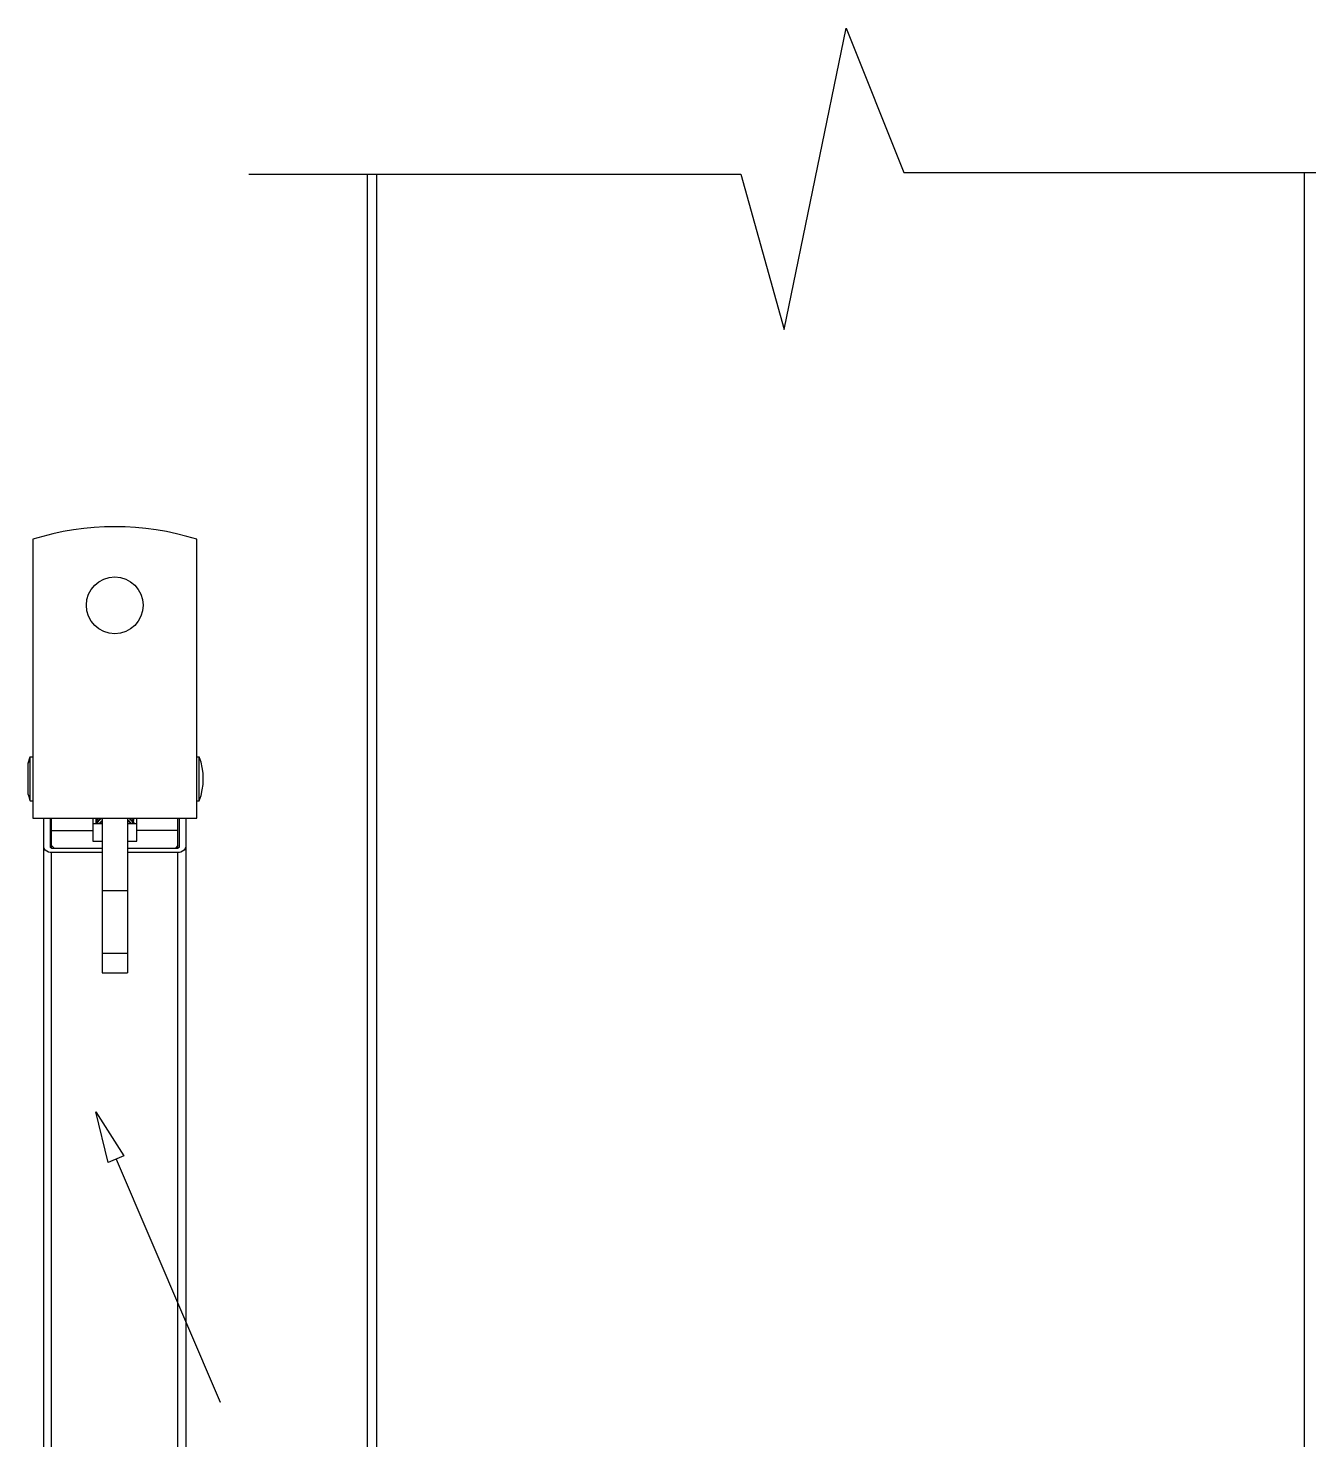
# Model space of a CAD drawing. Extents: x 69728788 to 150676229, y 20327566 to 43663798.
# Drawn here: x 75456028 to 75457876, y 20748853 to 20750891 of the extents above; entities that cross this region are included whole.
import ezdxf

# ---------------------------------------------------------------- set-up
doc = ezdxf.new("R2010")
doc.units = 0
doc.header["$LTSCALE"] = 1000
doc.header["$MEASUREMENT"] = 0
doc.layers.get('0').update_dxf_attribs({"linetype": 'CONTINUOUS'})
doc.layers.add('02___PRT_ALL_AXES', color=7, linetype='CONTINUOUS')

msp = doc.modelspace()

# ---------------------------------------------------------------- linework, layer by layer
at = {"color": 7, "linetype": 'Continuous'}
for p, q in [((75456346.3, 20750680.2), (75457056.7, 20750680.2)), ((75456517.3, 20750680.2), (75456517.3, 20747039.9)), ((75456530.9, 20750680.2), (75456530.9, 20747039.9)), ((75457291.8, 20750682.5), (75458002.1, 20750682.5)), ((75457869.6, 20750682.5), (75457869.6, 20747039.9)), ((75456034.6, 20750153), (75456034.6, 20749750.4)), ((75456271.4, 20749750.4), (75456271.4, 20750153)), ((75456031, 20749839.2), (75456034.6, 20749839.2)), ((75456271.4, 20749839.2), (75456275, 20749839.2)), ((75456031, 20749775.5), (75456034.6, 20749775.5)), ((75456271.4, 20749775.5), (75456275, 20749775.5)), ((75456034.6, 20749750.4), (75456271.4, 20749750.4)), ((75456050.5, 20748230.7), (75456050.5, 20749750.4)), ((75456059.6, 20749750.4), (75456059.6, 20749709)), ((75456061.9, 20749707.4), (75456061.9, 20749750.4)), ((75456121.1, 20749750.4), (75456121.1, 20749717.4)), ((75456134.8, 20749750.4), (75456134.8, 20749527.1)), ((75456171.2, 20749750.4), (75456171.2, 20749527.1)), ((75456171.3, 20749742.9), (75456171.3, 20749742.9)), ((75456184.9, 20749717.4), (75456184.9, 20749750.4)), ((75456244.1, 20749707.4), (75456244.1, 20749750.4)), ((75456246.3, 20749709), (75456246.3, 20749750.4)), ((75456255.4, 20749750.4), (75456255.4, 20748230.7)), ((75456061.9, 20749732.6), (75456121.1, 20749732.6)), ((75456244.1, 20749732.6), (75456184.9, 20749732.6)), ((75456061.9, 20749707.4), (75456134.8, 20749707.4)), ((75456171.2, 20749707.4), (75456244.1, 20749707.4)), ((75456061.9, 20748229), (75456061.9, 20749701)), ((75456134.8, 20749701), (75456061.9, 20749701)), ((75456244.1, 20749701), (75456171.2, 20749701)), ((75456244.1, 20748229), (75456244.1, 20749701)), ((75456134.8, 20749646), (75456171.2, 20749646)), ((75456134.8, 20749555.8), (75456171.2, 20749555.8)), ((75456134.8, 20749527.1), (75456171.2, 20749527.1))]:
    msp.add_line(p, q, dxfattribs=at)
at = {"color": 0}
for points in [[(75457119.1, 20750456), (75457208.9, 20750890.8)], [(75457208.9, 20750890.8), (75457291.8, 20750682.5)], [(75457056.7, 20750680.2), (75457119.1, 20750456)]]:
    msp.add_lwpolyline(points, dxfattribs=at)
at = {"color": 7, "linetype": 'Continuous'}
for points in [[(75456059.6, 20749709), (75456059.8, 20749708.4), (75456060.3, 20749707.9), (75456061.1, 20749707.6), (75456061.9, 20749707.4)], [(75456244.1, 20749707.4), (75456244.9, 20749707.6), (75456245.7, 20749707.9), (75456246.2, 20749708.4), (75456246.3, 20749709)]]:
    msp.add_lwpolyline(points, dxfattribs=at)
at = {"color": 4}
msp.add_lwpolyline([(75456143.5, 20749253.2), (75456125.6, 20749326.5), (75456166.3, 20749262.9)], close=True, dxfattribs=at)
msp.add_lwpolyline([(75456154.9, 20749258.1), (75456305, 20748907.3)], dxfattribs=at)
at = {"color": 4, "extrusion": (0, 1, 0), "elevation": 20748907.3}
msp.add_lwpolyline([(-75456305, 0), (-75456304.8, 0)], dxfattribs=at)
at = {"color": 7, "linetype": 'Continuous'}
for centre, radius, start, end in [((75456153, 20749776.7), 394.5, 72.5364, 107.4636), ((75456140.4, 20749750), 14.7, 178.3603, 179.9995), ((75456140.5, 20749750), 14.8, 180.0173, 187.5323), ((75456140.5, 20749746.1), 14.8, 172.4831, 179.9829), ((75456140.6, 20749745.2), 15, 170.629, 176.2824), ((75456140.4, 20749745.2), 14.8, 176.2903, 179.9967), ((75456140.5, 20749745.2), 14.8, 180.0172, 187.5235), ((75456140.9, 20749746.1), 15.2, 165.7648, 172.4748), ((75456140.9, 20749741.3), 15.2, 165.7644, 172.4657), ((75456140.6, 20749741.3), 15, 172.4824, 173.9962), ((75456141.1, 20749745.1), 15.4, 162.4874, 170.6013), ((75456141.1, 20749740.2), 15.4, 162.4837, 170.2332), ((75456141.2, 20749746), 15.5, 163.4415, 165.7729), ((75456141.2, 20749741.2), 15.6, 162.5052, 165.7688), ((75456141.6, 20749744.9), 16, 159.7302, 162.506), ((75456149.8, 20749724.3), 27, 124.0244, 124.6459), ((75456158.1, 20749724.8), 25.6, 58.2813, 59.0616), ((75456167, 20749743.6), 13.3, 15.3229, 16.4114), ((75456167.3, 20749743.7), 13.1, 8.8281, 15.3359), ((75456167.4, 20749747.6), 12.9, 4.3664, 12.8789), ((75456167.6, 20749748.5), 12.7, 0.024, 8.5353), ((75456167.6, 20749747.6), 12.7, 351.1841, 359.9741), ((75456167.6, 20749743.7), 12.7, 0.0261, 8.822), ((75456167.7, 20749747.6), 12.6, 0.0047, 4.3398), ((75456167.7, 20749742.8), 12.6, 0.4275, 4.3388)]:
    msp.add_arc(centre, radius, start, end, dxfattribs=at)
for points in [[(75456128.7, 20749750.5), (75456127.7, 20749749), (75456126.9, 20749747.5), (75456126.4, 20749745.8)], [(75456126.4, 20749744.9), (75456127, 20749746.9), (75456128.1, 20749748.8), (75456129.4, 20749750.4)], [(75456134.5, 20749746.5), (75456133, 20749745.4), (75456131.5, 20749744.2), (75456130.3, 20749742.9)], [(75456131.3, 20749742.9), (75456132.3, 20749743.9), (75456133.5, 20749744.9), (75456134.7, 20749745.7)], [(75456179.8, 20749747.4), (75456179.5, 20749748.4), (75456179, 20749749.5), (75456178.5, 20749750.4)]]:
    msp.add_open_spline(points, degree=3, dxfattribs=at)
for points, knots in [([(75456133.3, 20749750.5), (75456132.6, 20749749.9), (75456130.1, 20749747.8), (75456128.1, 20749745.1), (75456127.1, 20749742.9)], [0, 0, 0, 0, 0.264129, 1, 1, 1, 1]), ([(75456127.6, 20749742.9), (75456127.9, 20749743.6), (75456129.8, 20749746.6), (75456132.5, 20749749), (75456134.7, 20749750.5)], [0, 0, 0, 0, 0.237509, 1, 1, 1, 1]), ([(75456177, 20749742.9), (75456176.6, 20749743.4), (75456175, 20749745.2), (75456172.9, 20749746.8), (75456171.3, 20749747.8)], [0, 0, 0, 0, 0.238298, 1, 1, 1, 1]), ([(75456171.6, 20749746.6), (75456172, 20749746.3), (75456173.7, 20749745.2), (75456175.2, 20749743.9), (75456176.2, 20749742.8)], [0, 0, 0, 0, 0.259883, 1, 1, 1, 1]), ([(75456173.1, 20749750.4), (75456173.8, 20749749.9), (75456176.4, 20749747.8), (75456178.4, 20749745.1), (75456179.3, 20749742.9)], [0, 0, 0, 0, 0.268325, 1, 1, 1, 1]), ([(75456179.7, 20749742.9), (75456179.4, 20749743.6), (75456178.2, 20749746.5), (75456176.1, 20749748.9), (75456174.3, 20749750.5)], [0, 0, 0, 0, 0.236582, 1, 1, 1, 1]), ([(75456177.8, 20749750.4), (75456178.2, 20749749.9), (75456179.4, 20749747.9), (75456180.1, 20749745.5), (75456180.3, 20749743.7)], [0, 0, 0, 0, 0.260499, 1, 1, 1, 1]), ([(75456061.9, 20749701), (75456060.5, 20749701), (75456055.7, 20749701.5), (75456050.5, 20749705.6), (75456050.5, 20749709)], [0, 0, 0, 0, 0.300361, 1, 1, 1, 1]), ([(75456255.4, 20749709), (75456255.4, 20749705.6), (75456250.3, 20749701.5), (75456245.5, 20749701), (75456244.1, 20749701)], [0, 0, 0, 0, 0.699639, 1, 1, 1, 1])]:
    msp.add_open_spline(points, degree=3, knots=knots, dxfattribs=at)
at = {"layer": '02___PRT_ALL_AXES', "color": 7, "linetype": 'Continuous'}
for p, q in [((75456028.1, 20749830.1), (75456031, 20749839.2)), ((75456028.1, 20749784.6), (75456028.1, 20749830.1)), ((75456031, 20749775.5), (75456031, 20749839.2)), ((75456031, 20749839.2), (75456034.6, 20749839.2)), ((75456271.4, 20749839.2), (75456275, 20749839.2)), ((75456275, 20749775.5), (75456275, 20749839.2)), ((75456028.1, 20749784.6), (75456031, 20749775.5)), ((75456031, 20749775.5), (75456034.6, 20749775.5)), ((75456271.4, 20749775.5), (75456275, 20749775.5)), ((75456121.1, 20749742.8), (75456134.8, 20749742.8)), ((75456171.2, 20749742.8), (75456184.9, 20749742.8)), ((75456065.5, 20749707.4), (75456061.9, 20749711.1)), ((75456121.1, 20749717.4), (75456134.8, 20749717.4)), ((75456171.2, 20749717.4), (75456184.9, 20749717.4)), ((75456244.1, 20749711.1), (75456240.5, 20749707.4))]:
    msp.add_line(p, q, dxfattribs=at)
msp.add_circle((75456153, 20750057.8), 41, dxfattribs=at)
for centre, start, end in [((75456116.3, 20749807.3), 159.5127, 165.5225), ((75456189.7, 20749807.3), 339.5127, 20.4873), ((75456116.3, 20749807.3), 194.4775, 200.4873)]:
    msp.add_arc(centre, 91.1, start, end, dxfattribs=at)

doc.saveas('drawing.dxf')
